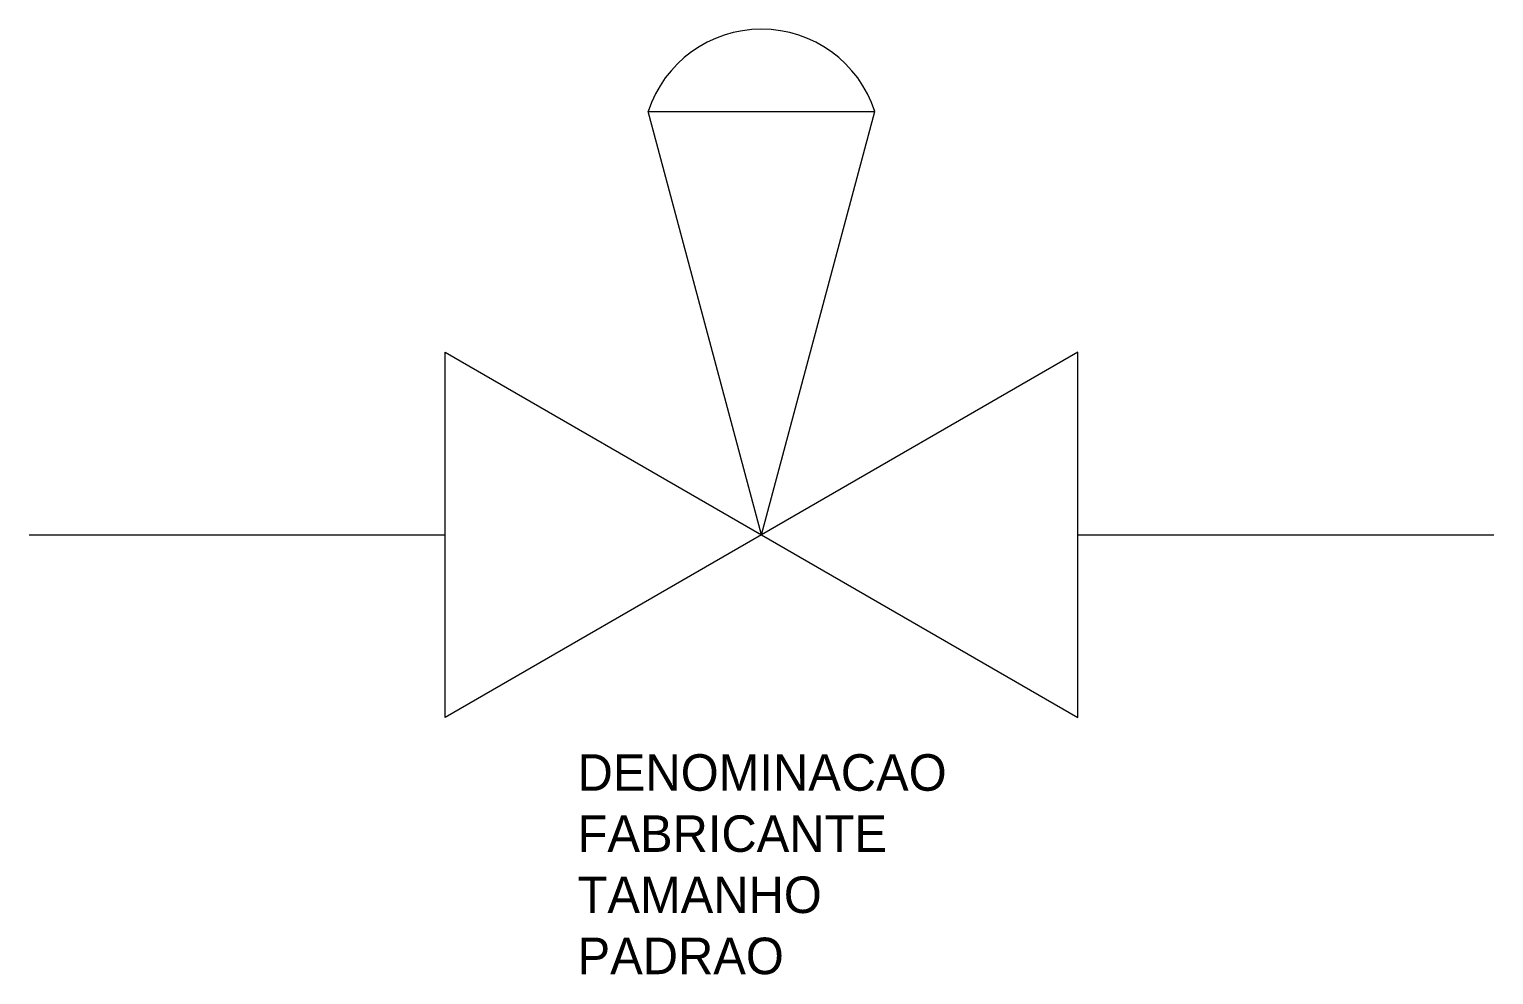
# Model space of a CAD drawing. Extents: x 94 to 294, y 123 to 252.
import ezdxf

# ---------------------------------------------------------------- set-up
doc = ezdxf.new("R2010")
doc.units = 0
doc.layers.add('TUPY', color=3, linetype='CONTINUOUS')

msp = doc.modelspace()

# ---------------------------------------------------------------- linework, layer by layer
at = {"layer": 'TUPY', "color": 0}
for p, q in [((194.27, 183.02), (178.75, 240.98)), ((178.75, 240.98), (209.8, 240.98)), ((194.27, 183.02), (209.8, 240.98)), ((94.06, 183.02), (150.97, 183.02)), ((237.58, 183.02), (294.49, 183.02))]:
    msp.add_line(p, q, dxfattribs=at)
for points in [[(150.97, 158.02), (150.97, 208.02), (194.27, 183.02)], [(237.58, 158.02), (237.58, 208.02), (194.27, 183.02)]]:
    msp.add_lwpolyline(points, close=True, dxfattribs=at)
msp.add_arc((194.27, 235.9), 16.34, 18.121, 161.879, dxfattribs=at)

# ---------------------------------------------------------------- texts
at = {"layer": 'TUPY', "color": 0, "flags": 1}
for tag, p, s in [('DENOMINACAO', (169.1, 147.99), 'VALVULA DE CONTROLE'), ('FABRICANTE', (169.1, 139.62), ''), ('TAMANHO', (169.1, 131.25), ''), ('PADRAO', (169.1, 122.88), '')]:
    msp.add_attdef(tag, p, s, height=5, dxfattribs=at)

doc.saveas('drawing.dxf')
